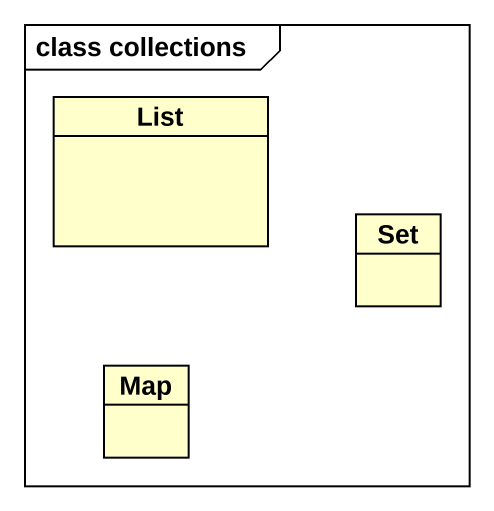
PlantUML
@startuml
mainframe class collections
hide circle
hide empty members
class List
class "Set" as Set_
class "Map" as Map_
@enduml
